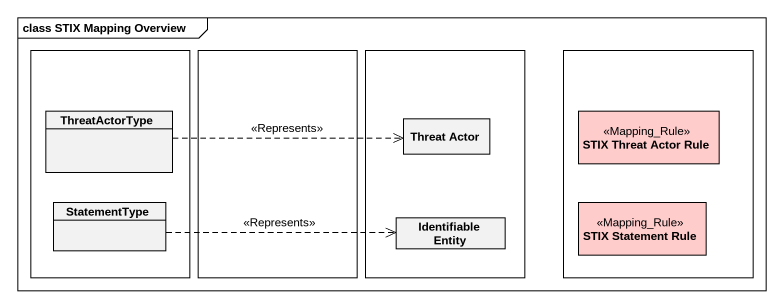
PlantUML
@startuml
mainframe class STIX Mapping Overview
allowmixing
hide circle
hide empty members
rectangle " " as rectangle1 {
  class ThreatActorType
  class StatementType
}
rectangle " " as rectangle2
rectangle " " as rectangle3 {
  class "Threat Actor" as Threat_Actor
  class "Identifiable Entity" as Identifiable_Entity
}
rectangle " " as rectangle4 {
  class "STIX Threat Actor Rule" as STIX_Threat_Actor_Rule <<Mapping_Rule>> #FFCCCC
  class "STIX Statement Rule" as STIX_Statement_Rule <<Mapping_Rule>> #FFCCCC
}
ThreatActorType .right.> Threat_Actor : <<Represents>>
StatementType .right.> Identifiable_Entity : <<Represents>>
@enduml
